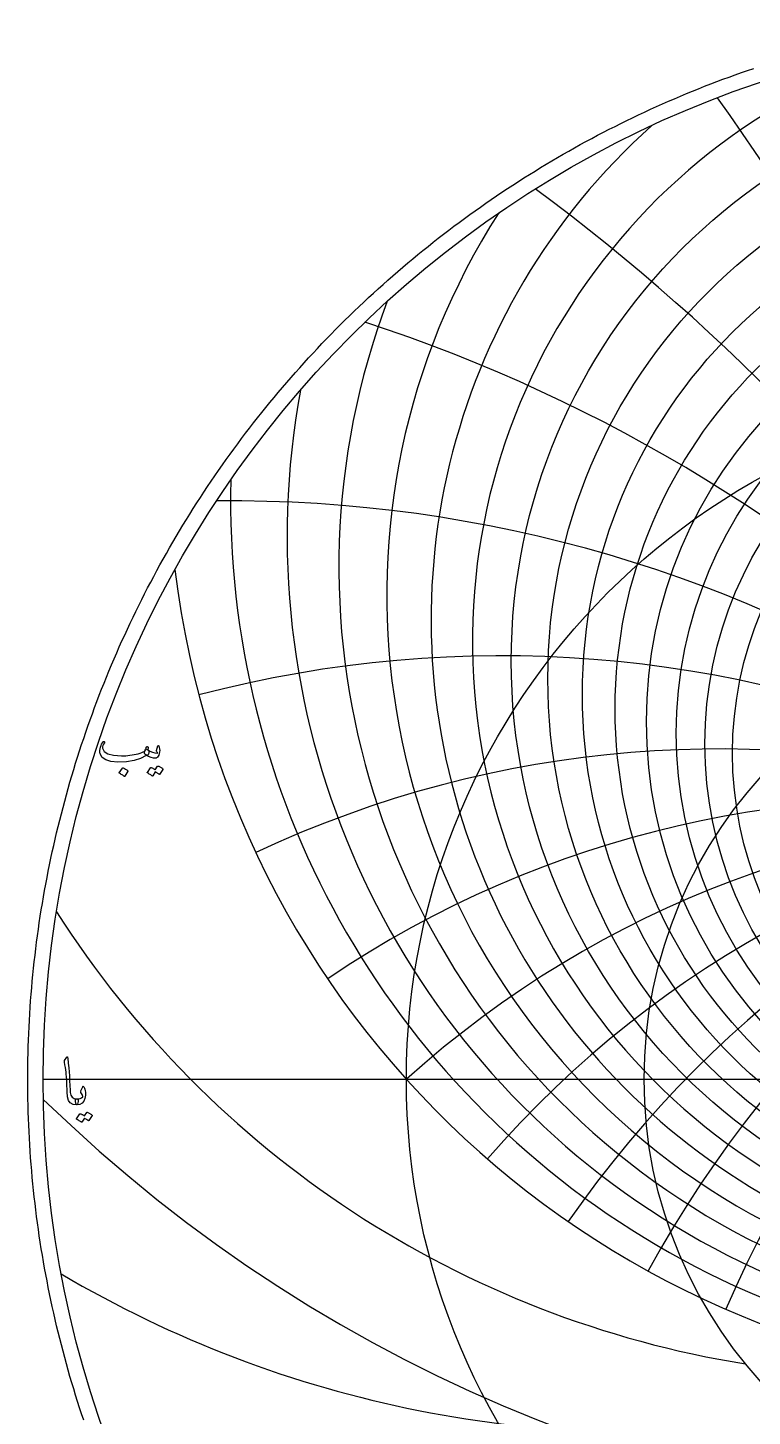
# Model space of a CAD drawing. Header units: millimetres. Extents: x -74 to 74, y -74 to 75.
# Drawn here: x -73.5 to -23.6, y -23.2 to 72.5 of the extents above; entities that cross this region are included whole.
import ezdxf

# ---------------------------------------------------------------- set-up
doc = ezdxf.new("R2010")
doc.units = ezdxf.units.MM
for name, color, linetype in [('CUT_OUTER', 1, 'Continuous'), ('ENGRAVE', 7, 'Continuous'), ('ENGRAVE_FINE', 8, 'Continuous'), ('TEXT', 5, 'Continuous')]:
    doc.layers.add(name, color=color, linetype=linetype)

msp = doc.modelspace()

# ---------------------------------------------------------------- linework, layer by layer
at = {"layer": 'CUT_OUTER'}
msp.add_lwpolyline([(-69.6546, -23.4858), (-69.7974, -23.058), (-69.9376, -22.6293), (-70.0751, -22.1997), (-70.21, -21.7693), (-70.3423, -21.3381), (-70.4719, -20.9061), (-70.5988, -20.4733), (-70.7231, -20.0397), (-70.8448, -19.6054), (-70.9637, -19.1703), (-71.08, -18.7345), (-71.1936, -18.298), (-71.3046, -17.8609), (-71.4128, -17.423), (-71.5184, -16.9845), (-71.6213, -16.5454), (-71.7214, -16.1056), (-71.8189, -15.6652), (-71.9137, -15.2242), (-72.0057, -14.7827), (-72.0951, -14.3406), (-72.1817, -13.898), (-72.2656, -13.4548), (-72.3468, -13.0111), (-72.4253, -12.567), (-72.501, -12.1224), (-72.5741, -11.6773), (-72.6443, -11.2317), (-72.7119, -10.7858), (-72.7767, -10.3394), (-72.8388, -9.8927), (-72.8981, -9.4456), (-72.9547, -8.9981), (-73.0085, -8.5503), (-73.0596, -8.1022), (-73.108, -7.6537), (-73.1535, -7.205), (-73.1964, -6.756), (-73.2364, -6.3067), (-73.2738, -5.8573), (-73.3083, -5.4075), (-73.3401, -4.9576), (-73.3692, -4.5075), (-73.3954, -4.0573), (-73.419, -3.6068), (-73.4397, -3.1563), (-73.4577, -2.7056), (-73.4729, -2.2548), (-73.4854, -1.804), (-73.495, -1.353), (-73.502, -0.9021), (-73.5061, -0.451), (-73.5075, 0), (-73.5061, 0.451), (-73.502, 0.9021), (-73.495, 1.353), (-73.4854, 1.804), (-73.4729, 2.2548), (-73.4577, 2.7056), (-73.4397, 3.1563), (-73.419, 3.6068), (-73.3954, 4.0573), (-73.3692, 4.5075), (-73.3401, 4.9576), (-73.3083, 5.4075), (-73.2738, 5.8573), (-73.2364, 6.3067), (-73.1964, 6.756), (-73.1535, 7.205), (-73.108, 7.6537), (-73.0596, 8.1022), (-73.0085, 8.5503), (-72.9547, 8.9981), (-72.8981, 9.4456), (-72.8388, 9.8927), (-72.7767, 10.3394), (-72.7119, 10.7858), (-72.6443, 11.2317), (-72.5741, 11.6773), (-72.501, 12.1224), (-72.4253, 12.567), (-72.3468, 13.0111), (-72.2656, 13.4548), (-72.1817, 13.898), (-72.0951, 14.3406), (-72.0057, 14.7827), (-71.9137, 15.2242), (-71.8189, 15.6652), (-71.7214, 16.1056), (-71.6213, 16.5454), (-71.5184, 16.9845), (-71.4128, 17.423), (-71.3046, 17.8609), (-71.1936, 18.298), (-71.08, 18.7345), (-70.9637, 19.1703), (-70.8448, 19.6054), (-70.7231, 20.0397), (-70.5988, 20.4733), (-70.4719, 20.9061), (-70.3423, 21.3381), (-70.21, 21.7693), (-70.0751, 22.1997), (-69.9376, 22.6293), (-69.7974, 23.058), (-69.6546, 23.4858), (-69.5092, 23.9127), (-69.3612, 24.3388), (-69.2106, 24.7639), (-69.0573, 25.1881), (-68.9014, 25.6114), (-68.743, 26.0337), (-68.582, 26.455), (-68.4184, 26.8753), (-68.2522, 27.2946), (-68.0834, 27.7129), (-67.9121, 28.1301), (-67.7382, 28.5463), (-67.5618, 28.9614), (-67.3828, 29.3754), (-67.2013, 29.7883), (-67.0172, 30.2001), (-66.8307, 30.6107), (-66.6416, 31.0202), (-66.45, 31.4285), (-66.2559, 31.8356), (-66.0593, 32.2416), (-65.8602, 32.6463), (-65.6587, 33.0498), (-65.4547, 33.4521), (-65.2482, 33.853), (-65.0392, 34.2528), (-64.8278, 34.6512), (-64.614, 35.0483), (-64.3977, 35.4441), (-64.179, 35.8386), (-63.9579, 36.2317), (-63.7344, 36.6235), (-63.5085, 37.0138), (-63.2802, 37.4028), (-63.0495, 37.7904), (-62.8164, 38.1766), (-62.581, 38.5613), (-62.3432, 38.9445), (-62.1031, 39.3263), (-61.8606, 39.7067), (-61.6158, 40.0855), (-61.3687, 40.4628), (-61.1193, 40.8386), (-60.8675, 41.2128), (-60.6135, 41.5855), (-60.3572, 41.9567), (-60.0986, 42.3262), (-59.8378, 42.6942), (-59.5747, 43.0605), (-59.3093, 43.4253), (-59.0418, 43.7884), (-58.772, 44.1498), (-58.5, 44.5096), (-58.2258, 44.8677), (-57.9494, 45.2241), (-57.6708, 45.5789), (-57.39, 45.9319), (-57.1071, 46.2831), (-56.8221, 46.6327), (-56.5349, 46.9804), (-56.2455, 47.3264), (-55.9541, 47.6707), (-55.6605, 48.0131), (-55.3649, 48.3537), (-55.0671, 48.6925), (-54.7673, 49.0295), (-54.4655, 49.3646), (-54.1615, 49.6979), (-53.8556, 50.0293), (-53.5476, 50.3588), (-53.2376, 50.6864), (-52.9256, 51.0121), (-52.6116, 51.3359), (-52.2956, 51.6577), (-51.9777, 51.9777), (-51.6577, 52.2956), (-51.3359, 52.6116), (-51.0121, 52.9256), (-50.6864, 53.2376), (-50.3588, 53.5476), (-50.0293, 53.8556), (-49.6979, 54.1615), (-49.3646, 54.4655), (-49.0295, 54.7673), (-48.6925, 55.0671), (-48.3537, 55.3649), (-48.0131, 55.6605), (-47.6707, 55.9541), (-47.3264, 56.2455), (-46.9804, 56.5349), (-46.6327, 56.8221), (-46.2831, 57.1071), (-45.9319, 57.39), (-45.5789, 57.6708), (-45.2241, 57.9494), (-44.8677, 58.2258), (-44.5096, 58.5), (-44.1498, 58.772), (-43.7884, 59.0418), (-43.4253, 59.3093), (-43.0605, 59.5747), (-42.6942, 59.8378), (-42.3262, 60.0986), (-41.9567, 60.3572), (-41.5855, 60.6135), (-41.2128, 60.8675), (-40.8386, 61.1193), (-40.4628, 61.3687), (-40.0855, 61.6158), (-39.7067, 61.8606), (-39.3263, 62.1031), (-38.9445, 62.3432), (-38.5613, 62.581), (-38.1766, 62.8164), (-37.7904, 63.0495), (-37.4028, 63.2802), (-37.0138, 63.5085), (-36.6235, 63.7344), (-36.2317, 63.9579), (-35.8386, 64.179), (-35.4441, 64.3977), (-35.0483, 64.614), (-34.6512, 64.8278), (-34.2528, 65.0392), (-33.853, 65.2482), (-33.4521, 65.4547), (-33.0498, 65.6587), (-32.6463, 65.8602), (-32.2416, 66.0593), (-31.8356, 66.2559), (-31.4285, 66.45), (-31.0202, 66.6416), (-30.6107, 66.8307), (-30.2001, 67.0172), (-29.7883, 67.2013), (-29.3754, 67.3828), (-28.9614, 67.5618), (-28.5463, 67.7382), (-28.1301, 67.9121), (-27.7129, 68.0834), (-27.2946, 68.2522), (-26.8753, 68.4184), (-26.455, 68.582), (-26.0337, 68.743), (-25.6114, 68.9014), (-25.1881, 69.0573), (-24.7639, 69.2106), (-24.3388, 69.3612), (-23.9127, 69.5092), (-23.4858, 69.6546)], dxfattribs=at)
at = {"layer": 'ENGRAVE'}
msp.add_lwpolyline([(-72.45, 0), (72.45, 0)], dxfattribs=at)
for centre, radius in [((0, 0), 72.45), ((0, 25.5268), 33.0382), ((0, 0), 47.425), ((0, 0), 31.0439)]:
    msp.add_circle(centre, radius, dxfattribs=at)
for centre, radius, start, end in [((0, 31.6713), 45.7192, 131.894956, 48.105044), ((0, 42.7017), 63.8166, 186.817711, 353.182289), ((0, -52.6708), 70.8756, 48, 132), ((0, -52.6708), 70.8756, 48, 132), ((-13.088, 48.8449), 69.3272, 212.551282, 260.88684), ((-31.2661, 54.1545), 78.4819, 239.415548, 278.083995)]:
    msp.add_arc(centre, radius, start, end, dxfattribs=at)
at = {"layer": 'ENGRAVE_FINE'}
for centre, radius in [((0, 28.809), 40.1948), ((0, 27.5972), 37.6777), ((0, 26.5079), 35.2976), ((0, 24.642), 30.8856), ((0, 23.8431), 28.8277), ((0, 23.1215), 26.854), ((0, 22.4698), 24.9552)]:
    msp.add_circle(centre, radius, dxfattribs=at)
for centre, radius, start, end in [((0, 30.1603), 42.8678, 104.652903, 75.347097), ((-194.729, -52.6708), 207.2263, 8.977692, 35.48643), ((-194.729, -52.6708), 207.2263, 8.977692, 35.48643), ((-122.7601, -52.6708), 141.7511, 13.606314, 53.548789), ((-122.7601, -52.6708), 141.7511, 13.606314, 53.548789), ((0, 33.3666), 48.7759, 147.339419, 32.660581), ((0, 35.276), 52.07, 159.38698, 20.61302), ((-84.4662, -52.6708), 110.2628, 18.409528, 71.93986), ((-84.4662, -52.6708), 110.2628, 18.409528, 71.93986), ((0, 37.436), 55.6408, 169.605342, 10.394658), ((0, 39.8923), 59.5363, 178.636426, 1.363574), ((-59.4717, -52.6708), 92.5215, 23.457516, 90.642678), ((-59.4717, -52.6708), 92.5215, 23.457516, 90.642678), ((59.4717, -52.6708), 92.5215, 89.357322, 156.542484), ((59.4717, -52.6708), 92.5215, 89.357322, 156.542484), ((-40.92, -52.6708), 81.84, 28.831877, 104.724148), ((-40.92, -52.6708), 81.84, 28.831877, 104.724148), ((40.92, -52.6708), 81.84, 75.275852, 151.168123), ((40.92, -52.6708), 81.84, 75.275852, 151.168123), ((-25.7966, -52.6708), 75.4242, 34.629994, 115.099318), ((-25.7966, -52.6708), 75.4242, 34.629994, 115.099318), ((25.7966, -52.6708), 75.4242, 64.900682, 145.370006), ((25.7966, -52.6708), 75.4242, 64.900682, 145.370006), ((-12.4973, -52.6708), 71.9689, 40.970494, 124.098899), ((-12.4973, -52.6708), 71.9689, 40.970494, 124.098899), ((12.4973, -52.6708), 71.9689, 55.901101, 139.029506), ((12.4973, -52.6708), 71.9689, 55.901101, 139.029506), ((0, 73.0972), 103.8953, 225.796451, 314.203549)]:
    msp.add_arc(centre, radius, start, end, dxfattribs=at)
at = {"layer": 'TEXT'}
for points in [[(-65.2442, 22.7129), (-65.2398, 22.7107), (-65.2356, 22.7084), (-65.2318, 22.7061), (-65.2282, 22.7038), (-65.2246, 22.7012), (-65.2208, 22.6981), (-65.2166, 22.6944), (-65.2122, 22.6901), (-65.1754, 22.6467), (-65.1608, 22.585), (-65.1685, 22.505), (-65.1985, 22.4067), (-65.2262, 22.347), (-65.2545, 22.3096), (-65.2833, 22.2945), (-65.3127, 22.3016), (-65.3276, 22.3088), (-65.3402, 22.3119), (-65.3505, 22.311), (-65.3584, 22.3062), (-65.7332, 22.1011), (-66.1811, 21.9566), (-66.7021, 21.8726), (-67.2963, 21.8492), (-67.7767, 21.8903), (-68.1395, 22), (-68.3846, 22.1782), (-68.512, 22.425), (-68.5317, 22.5416), (-68.536, 22.6581), (-68.5248, 22.7746), (-68.4983, 22.8912), (-68.462, 22.9943), (-68.4171, 23.0889), (-68.3637, 23.1748), (-68.3017, 23.2522), (-68.29, 23.262), (-68.2777, 23.2682), (-68.2649, 23.2711), (-68.2515, 23.2705), (-68.2389, 23.2651), (-68.2286, 23.258), (-68.2206, 23.2491), (-68.2149, 23.2385), (-68.2123, 23.2283), (-68.2138, 23.2157), (-68.2192, 23.2008), (-68.2286, 23.1837), (-68.2949, 23.0866), (-68.3383, 22.9917), (-68.3589, 22.8992), (-68.3566, 22.8089), (-68.248, 22.5827), (-67.9955, 22.4204), (-67.5991, 22.3222), (-67.0586, 22.2879), (-66.9102, 22.2902), (-66.7621, 22.2971), (-66.6143, 22.3085), (-66.4668, 22.3245), (-66.3204, 22.345), (-66.176, 22.3702), (-66.0336, 22.3999), (-65.8932, 22.4342), (-65.7569, 22.473), (-65.6452, 22.5119), (-65.5581, 22.5507), (-65.4956, 22.5896), (-65.4714, 22.6101), (-65.4493, 22.6353), (-65.4291, 22.665), (-65.411, 22.6992), (-65.394, 22.7375), (-65.3773, 22.7792), (-65.3609, 22.8244), (-65.3447, 22.8729), (-65.3385, 22.8878), (-65.3287, 22.9003), (-65.3156, 22.9106), (-65.299, 22.9186), (-65.2813, 22.9229), (-65.2648, 22.922), (-65.2493, 22.916), (-65.2351, 22.9049), (-65.2236, 22.8895), (-65.2168, 22.8706), (-65.2145, 22.8483), (-65.2168, 22.8226)], [(-65.3813, 22.3473), (-65.431, 22.3945), (-65.4567, 22.4536), (-65.4584, 22.5247), (-65.4361, 22.6078), (-65.3879, 22.6824), (-65.3436, 22.7278), (-65.3033, 22.7441), (-65.267, 22.7312), (-65.0957, 22.6178), (-64.9243, 22.5381), (-64.7529, 22.4921), (-64.5815, 22.4799), (-64.5755, 22.481), (-64.5712, 22.4844), (-64.5686, 22.4901), (-64.5678, 22.4981), (-64.5721, 22.5133), (-64.5849, 22.5358), (-64.6063, 22.5658), (-64.6363, 22.6033), (-64.6421, 22.6147), (-64.6455, 22.6261), (-64.6466, 22.6375), (-64.6455, 22.649), (-64.5358, 22.9643), (-64.5306, 22.9763), (-64.5244, 22.9849), (-64.5169, 22.99), (-64.5084, 22.9917), (-64.4998, 22.9903), (-64.4924, 22.986), (-64.4861, 22.9789), (-64.4809, 22.9689), (-64.4467, 22.8663), (-64.4261, 22.7644), (-64.4192, 22.663), (-64.4261, 22.5621), (-64.4484, 22.4367), (-64.4787, 22.3348), (-64.5169, 22.2562), (-64.5632, 22.2011), (-64.5983, 22.1708), (-64.6306, 22.1485), (-64.66, 22.1342), (-64.6866, 22.1279), (-64.8397, 22.1245), (-65.0065, 22.1599), (-65.1871, 22.2342), (-65.3813, 22.3473)], [(-66.9763, 21.4424), (-66.9706, 21.4481), (-66.9626, 21.4515), (-66.9523, 21.4527), (-66.9398, 21.4515), (-66.8509, 21.4155), (-66.7673, 21.3716), (-66.6887, 21.3196), (-66.6153, 21.2596), (-66.6081, 21.2504), (-66.605, 21.2413), (-66.6059, 21.2322), (-66.6107, 21.223), (-66.8255, 20.8757), (-66.8335, 20.8674), (-66.8438, 20.8654), (-66.8564, 20.8697), (-66.8712, 20.8803), (-66.8841, 20.8894), (-66.9044, 20.9031), (-66.9321, 20.9214), (-66.9672, 20.9442), (-67.0103, 20.9717), (-67.062, 21.0036), (-67.1223, 21.0402), (-67.1911, 21.0813), (-67.2003, 21.0882), (-67.2049, 21.0951), (-67.2049, 21.1019), (-67.2003, 21.1088)], [(-64.5678, 21.5704), (-64.5621, 21.5761), (-64.5541, 21.5795), (-64.5438, 21.5807), (-64.5312, 21.5795), (-64.4862, 21.5627), (-64.4427, 21.5441), (-64.4005, 21.5238), (-64.3598, 21.5018), (-64.3203, 21.4778), (-64.2816, 21.4515), (-64.2437, 21.423), (-64.2067, 21.3921), (-64.1996, 21.3827), (-64.1964, 21.3727), (-64.1973, 21.3621), (-64.2022, 21.351), (-64.4215, 21.0036), (-64.4275, 20.9991), (-64.4364, 20.9991), (-64.4481, 21.0036), (-64.4627, 21.0128), (-64.4727, 21.0212), (-64.4889, 21.0328), (-64.5115, 21.0475), (-64.5404, 21.0653), (-64.5758, 21.0866), (-64.6181, 21.1116), (-64.6672, 21.1403), (-64.7232, 21.1728), (-64.8968, 20.9031), (-64.9048, 20.8948), (-64.9151, 20.8928), (-64.9277, 20.8971), (-64.9426, 20.9077), (-64.9554, 20.9168), (-64.9757, 20.9305), (-65.0034, 20.9488), (-65.0385, 20.9717), (-65.0817, 20.9991), (-65.1334, 21.0311), (-65.1936, 21.0676), (-65.2625, 21.1088), (-65.2696, 21.1156), (-65.2728, 21.1225), (-65.2719, 21.1293), (-65.267, 21.1362), (-65.0431, 21.4698), (-65.0374, 21.4755), (-65.0294, 21.479), (-65.0191, 21.4801), (-65.0065, 21.479), (-64.9683, 21.4665), (-64.9311, 21.4521), (-64.8951, 21.4357), (-64.8603, 21.4173), (-64.8266, 21.3971), (-64.794, 21.3756), (-64.7626, 21.3526), (-64.7323, 21.3281)], [(-70.8208, 1.5226), (-70.8119, 1.5363), (-70.8036, 1.5455), (-70.7959, 1.55), (-70.7888, 1.55), (-70.7779, 1.544), (-70.7682, 1.526), (-70.7596, 1.496), (-70.7522, 1.4541), (-70.7145, 1.1127), (-70.6837, 0.7971), (-70.6597, 0.5071), (-70.6425, 0.2429), (-70.6315, 0.017), (-70.6214, -0.1855), (-70.6121, -0.3646), (-70.6037, -0.5203), (-70.5964, -0.6526), (-70.5905, -0.7614), (-70.5861, -0.8468), (-70.5831, -0.9088), (-70.5425, -1.0945), (-70.4529, -1.231), (-70.314, -1.3184), (-70.1261, -1.3567), (-70.0738, -1.3704), (-70.0404, -1.4024), (-70.0258, -1.4527), (-70.0301, -1.5212), (-70.0515, -1.6292), (-70.0747, -1.7063), (-70.0995, -1.7526), (-70.1261, -1.768), (-70.3906, -1.7332), (-70.5854, -1.6286), (-70.7105, -1.4544), (-70.7659, -1.2104), (-70.7746, -1.0938), (-70.7825, -0.9768), (-70.7895, -0.8595), (-70.7956, -0.742), (-70.8012, -0.6242), (-70.8065, -0.506), (-70.8115, -0.3876), (-70.8162, -0.269), (-70.8248, -0.0426), (-70.8368, 0.1612), (-70.8522, 0.3425), (-70.871, 0.5011), (-70.8933, 0.6535), (-70.919, 0.8159), (-70.9482, 0.9883), (-70.9807, 1.1707), (-70.985, 1.2035), (-70.9842, 1.2335), (-70.9782, 1.2607), (-70.967, 1.285)], [(-69.8519, -0.8037), (-69.7239, -0.5203), (-69.705, -0.4892), (-69.685, -0.478), (-69.6639, -0.4869), (-69.6416, -0.5158), (-69.6005, -0.6022), (-69.5685, -0.6923), (-69.5456, -0.7861), (-69.5319, -0.8837), (-69.5277, -0.9855), (-69.5331, -1.0922), (-69.5482, -1.2037), (-69.5731, -1.3201), (-69.6488, -1.5161), (-69.7662, -1.656), (-69.9253, -1.74), (-70.1261, -1.768), (-70.1492, -1.7535), (-70.1729, -1.7097), (-70.1972, -1.6369), (-70.2221, -1.5349), (-70.2292, -1.4804), (-70.2278, -1.4355), (-70.2178, -1.4004), (-70.1992, -1.375), (-70.1843, -1.3653), (-70.1672, -1.359), (-70.1478, -1.3561), (-70.1261, -1.3567), (-69.9995, -1.3527), (-69.8896, -1.327), (-69.7962, -1.2796), (-69.7193, -1.2104), (-69.7159, -1.205), (-69.7147, -1.1979), (-69.7159, -1.189), (-69.7193, -1.1784), (-69.7373, -1.1139), (-69.7639, -1.0482), (-69.799, -0.9814), (-69.8427, -0.9134), (-69.857, -0.8877), (-69.8633, -0.8608), (-69.8616, -0.8328), (-69.8519, -0.8037)], [(-69.4451, -2.2845), (-69.4394, -2.2788), (-69.4314, -2.2753), (-69.4211, -2.2742), (-69.4085, -2.2753), (-69.3635, -2.2922), (-69.32, -2.3107), (-69.2779, -2.331), (-69.2371, -2.353), (-69.1976, -2.377), (-69.1589, -2.4033), (-69.121, -2.4319), (-69.084, -2.4627), (-69.0769, -2.4721), (-69.0738, -2.4821), (-69.0746, -2.4927), (-69.0795, -2.5038), (-69.2988, -2.8512), (-69.3048, -2.8558), (-69.3137, -2.8558), (-69.3254, -2.8512), (-69.34, -2.842), (-69.35, -2.8336), (-69.3663, -2.8221), (-69.3888, -2.8073), (-69.4177, -2.7895), (-69.4531, -2.7682), (-69.4954, -2.7432), (-69.5445, -2.7145), (-69.6005, -2.6821), (-69.7742, -2.9517), (-69.7822, -2.96), (-69.7924, -2.962), (-69.805, -2.9577), (-69.8199, -2.9472), (-69.8327, -2.938), (-69.853, -2.9243), (-69.8807, -2.906), (-69.9158, -2.8832), (-69.959, -2.8558), (-70.0107, -2.8238), (-70.0709, -2.7872), (-70.1398, -2.7461), (-70.1469, -2.7392), (-70.1501, -2.7324), (-70.1492, -2.7255), (-70.1444, -2.7186), (-69.9204, -2.385), (-69.9147, -2.3793), (-69.9067, -2.3759), (-69.8964, -2.3747), (-69.8838, -2.3759), (-69.8456, -2.3883), (-69.8084, -2.4027), (-69.7724, -2.4191), (-69.7376, -2.4376), (-69.7039, -2.4577), (-69.6713, -2.4793), (-69.6399, -2.5023), (-69.6096, -2.5267)]]:
    msp.add_lwpolyline(points, close=True, dxfattribs=at)

doc.saveas('drawing.dxf')
